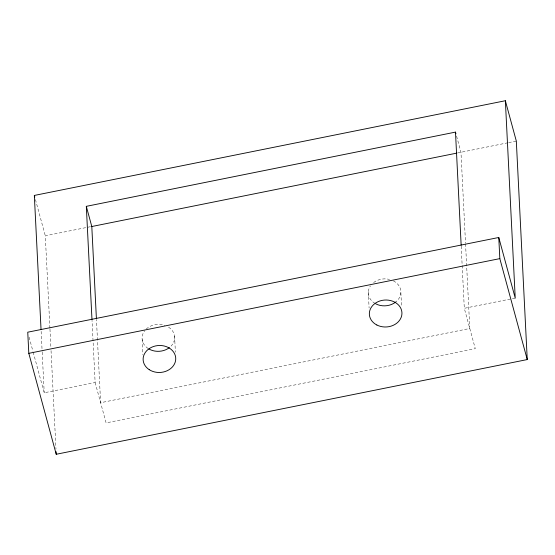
<?xml version="1.0" encoding="UTF-8"?>
<svg xmlns="http://www.w3.org/2000/svg" width="555" height="555" viewBox="0 0 555 555"><rect width="100%" height="100%" fill="white"/><g stroke="black" fill="none" stroke-linecap="round" stroke-linejoin="round"><path stroke-width="0.42" stroke-dasharray="2.77 2.08" d="M49.922 328.185L45.295 235.785L91.124 226.565M457.577 152.965L507.832 142.781M508.678 142.614L516.317 141.074M33.161 352.113L44.213 392.78L95.134 382.541L92.019 320.353M95.134 382.541L106.095 422.889L475.274 348.658L464.306 308.309L515.227 298.077M456.585 136.148L460.969 152.285L465.513 242.979M35.451 199.557L45.295 235.785M29.103 337.176L32.939 351.28M465.555 243.839L469.787 328.484L100.615 402.715L96.466 319.798M461.198 246.122L464.306 308.309M400.877 292.714L401.556 306.249M368.298 291.999L369.103 308.074M174.582 336.115L175.387 352.182M142.163 339.57L142.926 354.791M49.964 329.053L50.873 347.187M51.046 350.642L55.972 449.085M41.132 331.328L42.131 351.232M42.173 352.099L44.213 392.78M168.581 327.159A16.31 13.487 -2.9 0 1 171.093 346.084M148.171 348.526A16.31 13.487 -2.9 0 1 144.661 330.759M146.208 329.053A16.31 13.487 -2.9 0 1 164.939 325.383M393.37 280.851A16.31 13.487 -2.9 0 1 395.583 302.149M375.097 303.481A16.31 13.487 -2.9 0 1 370.414 285.915M373.591 282.564A16.31 13.487 -2.9 0 1 389.52 279.415"/><path stroke-width="0.83" d="M41.049 329.594L34.334 195.436L505.355 100.732L516.317 141.074L527.25 359.564L56.228 454.267L28.811 353.341L27.75 332.195L498.772 237.484L515.227 298.077L505.355 100.732M91.977 319.493L86.316 206.342L455.488 132.111L455.933 133.727M96.417 318.931L91.797 226.516L456.73 153.138M28.811 353.341L499.826 258.63L498.772 237.484M499.826 258.63L527.25 359.564M86.316 206.342L91.797 226.516M34.334 195.436L34.785 197.087M455.488 132.111L461.156 245.261M56.104 451.68L56.228 454.267M169.337 347.659A16.31 13.487 -2.9 0 1 148.844 348.942M395.583 302.149A16.31 13.487 -2.9 0 1 375.797 303.863M376.859 325.008A16.31 13.487 -2.9 0 0 401.931 313.859A16.31 13.487 -2.9 0 0 378.142 301.642A16.31 13.487 -2.9 0 0 376.859 325.008M149.226 369.672A16.31 13.487 -2.9 0 0 175.553 360.785A16.31 13.487 -2.9 0 0 153.52 346.5A16.31 13.487 -2.9 0 0 149.226 369.672"/></g></svg>
